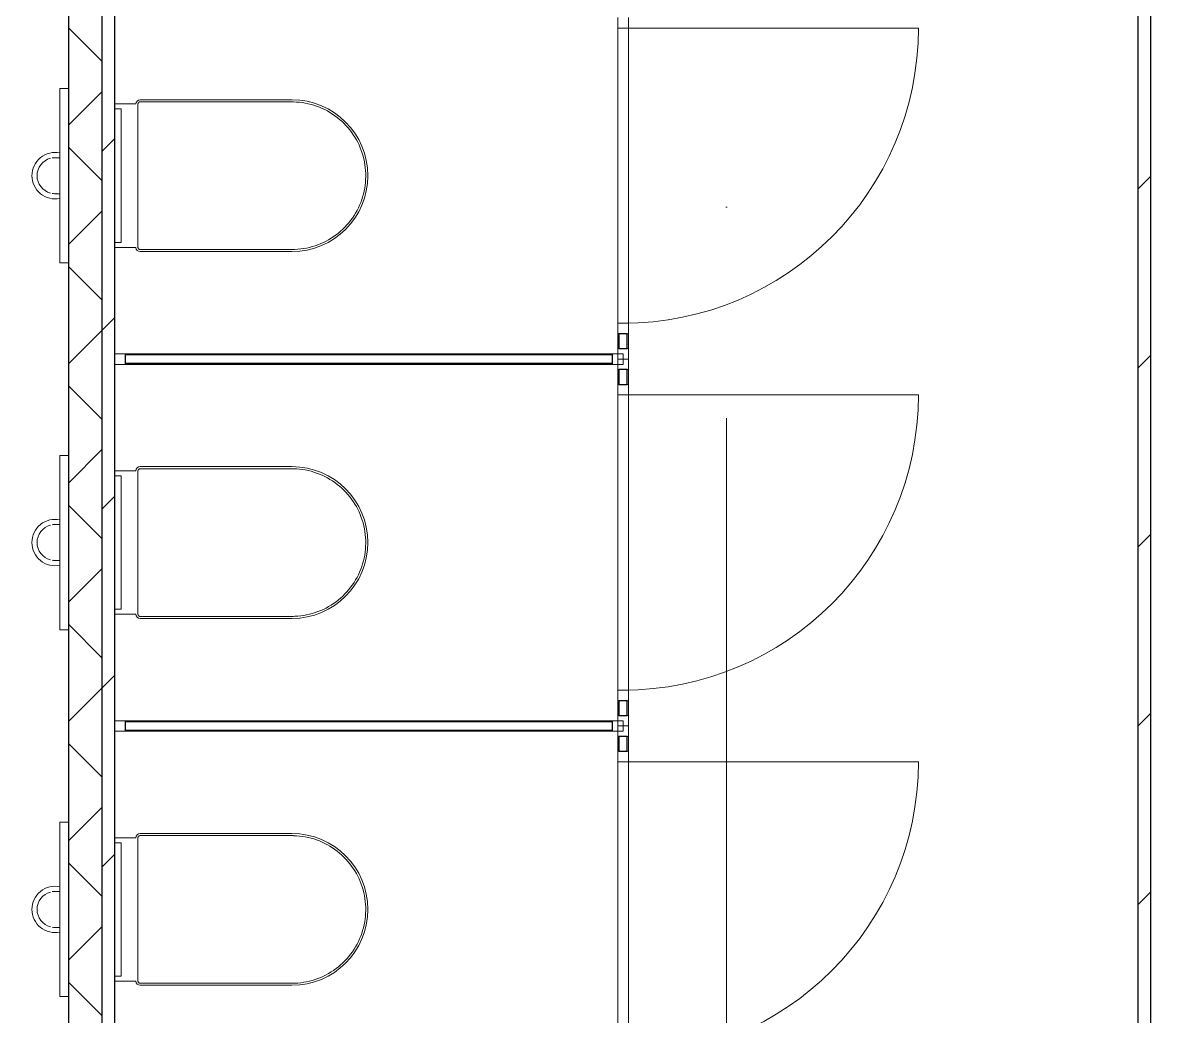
# Model space of a CAD drawing. Header units: millimetres. Extents: x -259809 to 472825, y -397243 to 31861.
# Drawn here: x 261303 to 264000, y -359371 to -357015 of the extents above; entities that cross this region are included whole.
import ezdxf

# ---------------------------------------------------------------- set-up
doc = ezdxf.new("R2010")
doc.units = ezdxf.units.MM
doc.linetypes.add('ADSK_Линия сетки', pattern=[25, 20, -2.5, 0, -2.5])
for name, color, linetype, lineweight in [('Витраж', 252, 'Continuous', 9), ('Двери', 252, 'Continuous', 9), ('лс', 5, 'Continuous', 30), ('Оси', 252, 'Continuous', 9), ('Сантехника', 252, 'Continuous', 18), ('Стены внутренние', 252, 'Continuous', 18), ('Стены наружные', 252, 'Continuous', 18), ('Стены разрез', 7, 'Continuous', 30)]:
    doc.layers.add(name, color=color, linetype=linetype, lineweight=lineweight)

# ---------------------------------------------------------------- blocks, each defined once
blk = doc.blocks.new('3 этаж')
at = {"layer": 'Витраж', "color": 251, "lineweight": 18, "true_color": 0x636466, "extrusion": (0, 0, -1)}
for p, q in [((262713.9, -4313.4), (262713.9, -4338.4)), ((262738.9, -4338.4), (262738.9, -4313.4)), ((262713.9, -4338.4), (262738.9, -4338.4)), ((262738.9, -5038.4), (262713.9, -5038.4)), ((262713.9, -5038.4), (262713.9, -5063.4)), ((262738.9, -5063.4), (262738.9, -5038.4)), ((262713.9, -5063.4), (262738.9, -5063.4)), ((262726.4, -5110.9), (262701.4, -5110.9)), ((262701.4, -5110.9), (262701.4, -5135.9)), ((262726.4, -5135.9), (262726.4, -5110.9)), ((262701.4, -5135.9), (262726.4, -5135.9)), ((262738.9, -5123.4), (262713.9, -5123.4)), ((262713.9, -5123.4), (262713.9, -5148.4)), ((262713.9, -5148.4), (262738.9, -5148.4)), ((262738.9, -5148.4), (262738.9, -5123.4)), ((262738.9, -5183.4), (262713.9, -5183.4)), ((262713.9, -5183.4), (262713.9, -5208.4)), ((262738.9, -5208.4), (262738.9, -5183.4)), ((262713.9, -5208.4), (262738.9, -5208.4)), ((262738.9, -5908.4), (262713.9, -5908.4)), ((262713.9, -5908.4), (262713.9, -5933.4)), ((262738.9, -5933.4), (262738.9, -5908.4)), ((262713.9, -5933.4), (262738.9, -5933.4)), ((262726.4, -5980.9), (262701.4, -5980.9)), ((262701.4, -5980.9), (262701.4, -6005.9)), ((262726.4, -6005.9), (262726.4, -5980.9)), ((262701.4, -6005.9), (262726.4, -6005.9)), ((262738.9, -5993.4), (262713.9, -5993.4)), ((262713.9, -5993.4), (262713.9, -6018.4)), ((262738.9, -6018.4), (262738.9, -5993.4)), ((262713.9, -6018.4), (262738.9, -6018.4)), ((262738.9, -6053.4), (262713.9, -6053.4)), ((262713.9, -6053.4), (262713.9, -6078.4)), ((262738.9, -6078.4), (262738.9, -6053.4)), ((262713.9, -6078.4), (262738.9, -6078.4))]:
    blk.add_line(p, q, dxfattribs=at)
at = {"layer": 'Витраж', "color": 251, "true_color": 0x636466}
for p, q in [((262713.9, -4338.4), (262713.9, -5038.4)), ((262738.9, -4338.4), (262738.9, -5038.4)), ((262713.9, -5063.4), (262713.9, -5098.4)), ((262738.9, -5063.4), (262738.9, -5098.4)), ((262701.4, -5110.9), (261546.4, -5110.9)), ((262701.4, -5135.9), (261546.4, -5135.9)), ((262713.9, -5148.4), (262713.9, -5183.4)), ((262738.9, -5148.4), (262738.9, -5183.4)), ((262713.9, -5208.4), (262713.9, -5908.4)), ((262738.9, -5208.4), (262738.9, -5908.4)), ((262713.9, -5933.4), (262713.9, -5968.4)), ((262738.9, -5933.4), (262738.9, -5968.4)), ((262701.4, -5980.9), (261546.4, -5980.9)), ((262701.4, -6005.9), (261546.4, -6005.9)), ((262713.9, -6018.4), (262713.9, -6053.4)), ((262738.9, -6018.4), (262738.9, -6053.4)), ((262713.9, -6078.4), (262713.9, -6778.4)), ((262738.9, -6078.4), (262738.9, -6778.4))]:
    blk.add_line(p, q, dxfattribs=at)
at = {"layer": 'Витраж', "color": 251, "lineweight": 18, "true_color": 0x636466}
for p, q in [((261546.4, -5110.9), (261521.4, -5110.9)), ((261521.4, -5110.9), (261521.4, -5135.9)), ((261546.4, -5135.9), (261546.4, -5110.9)), ((262738.9, -5098.4), (262713.9, -5098.4)), ((262713.9, -5098.4), (262713.9, -5123.4)), ((262738.9, -5123.4), (262738.9, -5098.4)), ((261521.4, -5135.9), (261546.4, -5135.9)), ((262713.9, -5123.4), (262738.9, -5123.4)), ((261546.4, -5980.9), (261521.4, -5980.9)), ((261521.4, -5980.9), (261521.4, -6005.9)), ((261546.4, -6005.9), (261546.4, -5980.9)), ((262738.9, -5968.4), (262713.9, -5968.4)), ((262713.9, -5968.4), (262713.9, -5993.4)), ((262738.9, -5993.4), (262738.9, -5968.4)), ((261521.4, -6005.9), (261546.4, -6005.9)), ((262713.9, -5993.4), (262738.9, -5993.4))]:
    blk.add_line(p, q, dxfattribs=at)
at = {"layer": 'Двери', "color": 251, "true_color": 0x636466}
for p, q in [((262738.9, -4338.4), (263426.4, -4338.4)), ((262738.9, -5208.4), (263426.4, -5208.4)), ((262738.9, -6078.4), (263426.4, -6078.4))]:
    blk.add_line(p, q, dxfattribs=at)
for centre in [(262726.4, -4338.4), (262726.4, -5208.4), (262726.4, -6078.4)]:
    blk.add_arc(centre, 700, 270, 0, dxfattribs=at)
at = {"layer": 'Оси', "color": 251, "linetype": 'ADSK_Линия сетки', "ltscale": 200, "true_color": 0x636466}
blk.add_line((262971.4, -263.4), (262971.4, -31389.6), dxfattribs=at)
at = {"layer": 'Сантехника', "color": 251, "lineweight": 9, "true_color": 0x636466}
for p, q in [((261411.4, -4481.7), (261391.4, -4481.7)), ((261391.4, -4481.7), (261391.4, -4506.7)), ((261391.4, -4870.2), (261391.4, -4506.7)), ((261380, -4645.7), (261379.9, -4645.7)), ((261379.9, -4645.7), (261379.9, -4645.7)), ((261380.1, -4645.7), (261380, -4645.7)), ((261380.3, -4645.7), (261380.1, -4645.7)), ((261380.6, -4645.7), (261380.3, -4645.7)), ((261380.9, -4645.7), (261380.6, -4645.7)), ((261381.3, -4645.7), (261380.9, -4645.7)), ((261381.8, -4645.7), (261381.3, -4645.7)), ((261382.3, -4645.7), (261381.8, -4645.7)), ((261383, -4645.7), (261382.3, -4645.7)), ((261383.7, -4645.7), (261383, -4645.7)), ((261384.4, -4645.7), (261383.7, -4645.7)), ((261385.2, -4645.7), (261384.4, -4645.7)), ((261386.1, -4645.7), (261385.2, -4645.7)), ((261387, -4645.7), (261386.1, -4645.7)), ((261388, -4645.7), (261387, -4645.7)), ((261389.1, -4645.7), (261388, -4645.7)), ((261390.2, -4645.7), (261389.1, -4645.7)), ((261379.9, -4731.1), (261379.9, -4731.1)), ((261379.9, -4731.1), (261380.1, -4731.1)), ((261380.1, -4731.1), (261380.2, -4731.1)), ((261380.2, -4731.1), (261380.5, -4731.1)), ((261380.5, -4731.1), (261380.8, -4731.1)), ((261380.8, -4731.1), (261381.2, -4731.1)), ((261381.2, -4731.1), (261381.7, -4731.1)), ((261381.7, -4731.1), (261382.2, -4731.1)), ((261382.2, -4731.1), (261382.8, -4731.1)), ((261382.8, -4731.1), (261383.5, -4731.1)), ((261383.5, -4731.1), (261384.2, -4731.1)), ((261384.2, -4731.1), (261385, -4731.1)), ((261385, -4731.1), (261385.9, -4731.1)), ((261385.9, -4731.1), (261386.8, -4731.1)), ((261386.8, -4731.1), (261387.8, -4731.1)), ((261387.8, -4731.1), (261388.8, -4731.1)), ((261388.8, -4731.1), (261389.9, -4731.1)), ((261389.9, -4731.1), (261391.1, -4731.1)), ((261391.4, -4870.2), (261391.4, -4895.2)), ((261391.4, -4895.2), (261411.4, -4895.2)), ((261411.4, -5351.7), (261391.4, -5351.7)), ((261391.4, -5351.7), (261391.4, -5376.7)), ((261391.4, -5740.2), (261391.4, -5376.7)), ((261380, -5515.7), (261379.9, -5515.7)), ((261379.9, -5515.7), (261379.9, -5515.7)), ((261380.1, -5515.7), (261380, -5515.7)), ((261380.3, -5515.7), (261380.1, -5515.7)), ((261380.6, -5515.7), (261380.3, -5515.7)), ((261380.9, -5515.7), (261380.6, -5515.7)), ((261381.3, -5515.7), (261380.9, -5515.7)), ((261381.8, -5515.7), (261381.3, -5515.7)), ((261382.3, -5515.7), (261381.8, -5515.7)), ((261383, -5515.7), (261382.3, -5515.7)), ((261383.7, -5515.7), (261383, -5515.7)), ((261384.4, -5515.7), (261383.7, -5515.7)), ((261385.2, -5515.7), (261384.4, -5515.7)), ((261386.1, -5515.7), (261385.2, -5515.7)), ((261387, -5515.7), (261386.1, -5515.7)), ((261388, -5515.7), (261387, -5515.7)), ((261389.1, -5515.7), (261388, -5515.7)), ((261390.2, -5515.7), (261389.1, -5515.7)), ((261379.9, -5601.1), (261379.9, -5601.1)), ((261379.9, -5601.1), (261380.1, -5601.1)), ((261380.1, -5601.1), (261380.2, -5601.1)), ((261380.2, -5601.1), (261380.5, -5601.1)), ((261380.5, -5601.1), (261380.8, -5601.1)), ((261380.8, -5601.1), (261381.2, -5601.1)), ((261381.2, -5601.1), (261381.7, -5601.1)), ((261381.7, -5601.1), (261382.2, -5601.1)), ((261382.2, -5601.1), (261382.8, -5601.1)), ((261382.8, -5601.1), (261383.5, -5601.1)), ((261383.5, -5601.1), (261384.2, -5601.1)), ((261384.2, -5601.1), (261385, -5601.1)), ((261385, -5601.1), (261385.9, -5601.1)), ((261385.9, -5601.1), (261386.8, -5601.1)), ((261386.8, -5601.1), (261387.8, -5601.1)), ((261387.8, -5601.1), (261388.8, -5601.1)), ((261388.8, -5601.1), (261389.9, -5601.1)), ((261389.9, -5601.1), (261391.1, -5601.1)), ((261391.4, -5740.2), (261391.4, -5765.2)), ((261391.4, -5765.2), (261411.4, -5765.2)), ((261411.4, -6221.7), (261391.4, -6221.7)), ((261391.4, -6221.7), (261391.4, -6246.7)), ((261391.4, -6610.2), (261391.4, -6246.7)), ((261380, -6385.7), (261379.9, -6385.7)), ((261379.9, -6385.7), (261379.9, -6385.7)), ((261380.1, -6385.7), (261380, -6385.7)), ((261380.3, -6385.7), (261380.1, -6385.7)), ((261380.6, -6385.7), (261380.3, -6385.7)), ((261380.9, -6385.7), (261380.6, -6385.7)), ((261381.3, -6385.7), (261380.9, -6385.7)), ((261381.8, -6385.7), (261381.3, -6385.7)), ((261382.3, -6385.7), (261381.8, -6385.7)), ((261383, -6385.7), (261382.3, -6385.7)), ((261383.7, -6385.7), (261383, -6385.7)), ((261384.4, -6385.7), (261383.7, -6385.7)), ((261385.2, -6385.7), (261384.4, -6385.7)), ((261386.1, -6385.7), (261385.2, -6385.7)), ((261387, -6385.7), (261386.1, -6385.7)), ((261388, -6385.7), (261387, -6385.7)), ((261389.1, -6385.7), (261388, -6385.7)), ((261390.2, -6385.7), (261389.1, -6385.7)), ((261379.9, -6471.1), (261379.9, -6471.1)), ((261379.9, -6471.1), (261380.1, -6471.1)), ((261380.1, -6471.1), (261380.2, -6471.1)), ((261380.2, -6471.1), (261380.5, -6471.1)), ((261380.5, -6471.1), (261380.8, -6471.1)), ((261380.8, -6471.1), (261381.2, -6471.1)), ((261381.2, -6471.1), (261381.7, -6471.1)), ((261381.7, -6471.1), (261382.2, -6471.1)), ((261382.2, -6471.1), (261382.8, -6471.1)), ((261382.8, -6471.1), (261383.5, -6471.1)), ((261383.5, -6471.1), (261384.2, -6471.1)), ((261384.2, -6471.1), (261385, -6471.1)), ((261385, -6471.1), (261385.9, -6471.1)), ((261385.9, -6471.1), (261386.8, -6471.1)), ((261386.8, -6471.1), (261387.8, -6471.1)), ((261387.8, -6471.1), (261388.8, -6471.1)), ((261388.8, -6471.1), (261389.9, -6471.1)), ((261389.9, -6471.1), (261391.1, -6471.1)), ((261391.4, -6610.2), (261391.4, -6635.2)), ((261391.4, -6635.2), (261411.4, -6635.2))]:
    blk.add_line(p, q, dxfattribs=at)
at = {"layer": 'Сантехника', "color": 251, "true_color": 0x636466}
for p, q in [((261571.4, -4518.4), (261521.4, -4518.4)), ((261576.5, -4517.4), (261576.4, -4517.6)), ((261576.4, -4517.6), (261576.4, -4517.8)), ((261576.4, -4517.8), (261576.4, -4518)), ((261576.4, -4518), (261576.4, -4518.2)), ((261576.4, -4518.2), (261576.4, -4518.4)), ((261576.4, -4518.4), (261576.4, -4518.4)), ((261576.4, -4518.4), (261576.4, -4858.4)), ((261576.6, -4517), (261576.5, -4517.2)), ((261576.5, -4517.2), (261576.5, -4517.4)), ((261576.7, -4516.6), (261576.6, -4516.8)), ((261576.6, -4516.8), (261576.6, -4517)), ((261576.8, -4516.4), (261576.7, -4516.6)), ((261576.9, -4516.3), (261576.8, -4516.4)), ((261577, -4515.9), (261576.9, -4516.1)), ((261576.9, -4516.1), (261576.9, -4516.3)), ((261577.1, -4515.7), (261577, -4515.9)), ((261577.3, -4515.6), (261577.1, -4515.7)), ((261577.4, -4515.4), (261577.3, -4515.6)), ((261577.5, -4515.3), (261577.4, -4515.4)), ((261577.6, -4515.1), (261577.5, -4515.3)), ((261577.8, -4515), (261577.6, -4515.1)), ((261577.9, -4514.8), (261577.8, -4515)), ((261578.1, -4514.7), (261577.9, -4514.8)), ((261578.2, -4514.6), (261578.1, -4514.7)), ((261578.4, -4514.4), (261578.2, -4514.6)), ((261578.5, -4514.3), (261578.4, -4514.4)), ((261578.7, -4514.2), (261578.5, -4514.3)), ((261578.9, -4514.1), (261578.7, -4514.2)), ((261579, -4514), (261578.9, -4514.1)), ((261579.2, -4513.9), (261579, -4514)), ((261579.4, -4513.8), (261579.2, -4513.9)), ((261579.6, -4513.8), (261579.4, -4513.8)), ((261579.8, -4513.7), (261579.6, -4513.8)), ((261580, -4513.6), (261579.8, -4513.7)), ((261580.2, -4513.6), (261580, -4513.6)), ((261580.4, -4513.5), (261580.2, -4513.6)), ((261580.6, -4513.5), (261580.4, -4513.5)), ((261580.8, -4513.5), (261580.6, -4513.5)), ((261581, -4513.5), (261580.8, -4513.5)), ((261581.2, -4513.4), (261581, -4513.5)), ((261581.4, -4513.4), (261581.2, -4513.4)), ((261941.4, -4508.4), (261581.4, -4508.4)), ((261941.4, -4513.4), (261581.4, -4513.4)), ((261945.1, -4513.5), (261941.4, -4513.4)), ((261952.1, -4513.8), (261945.1, -4513.5)), ((261959.1, -4514.3), (261952.1, -4513.8)), ((261966.1, -4515.2), (261959.1, -4514.3)), ((261973, -4516.3), (261966.1, -4515.2)), ((261979.8, -4517.7), (261973, -4516.3)), ((261986.6, -4519.4), (261979.8, -4517.7)), ((261993.3, -4521.3), (261986.6, -4519.4)), ((262000, -4523.6), (261993.3, -4521.3)), ((262006.5, -4526), (262000, -4523.6)), ((262013, -4528.8), (262006.5, -4526)), ((262019.3, -4531.8), (262013, -4528.8)), ((261521.4, -4530.2), (261536.4, -4530.2)), ((261536.4, -4530.2), (261536.4, -4846.6)), ((262025.5, -4535), (262019.3, -4531.8)), ((262031.6, -4538.5), (262025.5, -4535)), ((262037.5, -4542.2), (262031.6, -4538.5)), ((262043.3, -4546.2), (262037.5, -4542.2)), ((262048.9, -4550.4), (262043.3, -4546.2)), ((262054.3, -4554.8), (262048.9, -4550.4)), ((262059.6, -4559.4), (262054.3, -4554.8)), ((262064.6, -4564.2), (262059.6, -4559.4)), ((262069.5, -4569.3), (262064.6, -4564.2)), ((262074.2, -4574.5), (262069.5, -4569.3)), ((262078.6, -4579.9), (262074.2, -4574.5)), ((262082.8, -4585.5), (262078.6, -4579.9)), ((262086.8, -4591.2), (262082.8, -4585.5)), ((262090.6, -4597.1), (262086.8, -4591.2)), ((262094.2, -4603.1), (262090.6, -4597.1)), ((262097.4, -4609.3), (262094.2, -4603.1)), ((262100.5, -4615.6), (262097.4, -4609.3)), ((262103.3, -4622), (262100.5, -4615.6)), ((262105.8, -4628.6), (262103.3, -4622)), ((262108.1, -4635.2), (262105.8, -4628.6)), ((262110.1, -4641.9), (262108.1, -4635.2)), ((262111.8, -4648.7), (262110.1, -4641.9)), ((262113.2, -4655.5), (262111.8, -4648.7)), ((262114.4, -4662.4), (262113.2, -4655.5)), ((262115.3, -4669.4), (262114.4, -4662.4)), ((262115.9, -4676.3), (262115.3, -4669.4)), ((262116.3, -4683.3), (262115.9, -4676.3)), ((262116.1, -4697.3), (262116.3, -4690.3)), ((262116.3, -4690.3), (262116.3, -4683.3)), ((262112.5, -4725.1), (262113.8, -4718.2)), ((262113.8, -4718.2), (262114.9, -4711.3)), ((262114.9, -4711.3), (262115.6, -4704.3)), ((262115.6, -4704.3), (262116.1, -4697.3)), ((262104.5, -4751.9), (262106.9, -4745.3)), ((262106.9, -4745.3), (262109, -4738.6)), ((262109, -4738.6), (262110.9, -4731.9)), ((262110.9, -4731.9), (262112.5, -4725.1)), ((262092.3, -4777), (262095.7, -4770.9)), ((262095.7, -4770.9), (262098.9, -4764.7)), ((262098.9, -4764.7), (262101.8, -4758.3)), ((262101.8, -4758.3), (262104.5, -4751.9)), ((262076.2, -4799.9), (262080.6, -4794.5)), ((262080.6, -4794.5), (262084.7, -4788.8)), ((262084.7, -4788.8), (262088.6, -4783)), ((262088.6, -4783), (262092.3, -4777)), ((262045.9, -4828.8), (262051.4, -4824.5)), ((262051.4, -4824.5), (262056.7, -4820)), ((262056.7, -4820), (262061.9, -4815.3)), ((262061.9, -4815.3), (262066.9, -4810.4)), ((262066.9, -4810.4), (262071.7, -4805.3)), ((262071.7, -4805.3), (262076.2, -4799.9)), ((261536.4, -4846.6), (261521.4, -4846.6)), ((261996.4, -4854.6), (262003, -4852.2)), ((262003, -4852.2), (262009.5, -4849.6)), ((262009.5, -4849.6), (262015.9, -4846.8)), ((262015.9, -4846.8), (262022.2, -4843.7)), ((262022.2, -4843.7), (262028.3, -4840.3)), ((262028.3, -4840.3), (262034.3, -4836.7)), ((262034.3, -4836.7), (262040.2, -4832.9)), ((262040.2, -4832.9), (262045.9, -4828.8)), ((261521.4, -4858.4), (261571.4, -4858.4)), ((261576.4, -4858.4), (261576.4, -4858.6)), ((261576.4, -4858.6), (261576.4, -4858.8)), ((261576.4, -4858.8), (261576.4, -4859)), ((261576.4, -4859), (261576.4, -4859.2)), ((261576.4, -4859.2), (261576.5, -4859.4)), ((261576.5, -4859.4), (261576.5, -4859.6)), ((261576.5, -4859.6), (261576.6, -4859.8)), ((261576.6, -4859.8), (261576.6, -4860)), ((261576.6, -4860), (261576.7, -4860.2)), ((261576.7, -4860.2), (261576.8, -4860.4)), ((261576.8, -4860.4), (261576.8, -4860.6)), ((261576.8, -4860.6), (261576.9, -4860.8)), ((261576.9, -4860.8), (261577, -4860.9)), ((261577, -4860.9), (261577.1, -4861.1)), ((261577.1, -4861.1), (261577.2, -4861.3)), ((261577.2, -4861.3), (261577.3, -4861.4)), ((261577.3, -4861.4), (261577.5, -4861.6)), ((261577.5, -4861.6), (261577.6, -4861.7)), ((261577.6, -4861.7), (261577.7, -4861.9)), ((261577.7, -4861.9), (261577.9, -4862)), ((261577.9, -4862), (261578, -4862.2)), ((261578, -4862.2), (261578.2, -4862.3)), ((261578.2, -4862.3), (261578.3, -4862.4)), ((261578.3, -4862.4), (261578.5, -4862.5)), ((261578.5, -4862.5), (261578.7, -4862.7)), ((261578.7, -4862.7), (261578.8, -4862.8)), ((261578.8, -4862.8), (261579, -4862.9)), ((261579, -4862.9), (261579.2, -4862.9)), ((261579.2, -4862.9), (261579.4, -4863)), ((261579.4, -4863), (261579.5, -4863.1)), ((261579.5, -4863.1), (261579.7, -4863.2)), ((261579.7, -4863.2), (261579.9, -4863.2)), ((261579.9, -4863.2), (261580.1, -4863.3)), ((261580.1, -4863.3), (261580.3, -4863.3)), ((261580.3, -4863.3), (261580.5, -4863.4)), ((261580.5, -4863.4), (261580.7, -4863.4)), ((261580.7, -4863.4), (261580.9, -4863.4)), ((261580.9, -4863.4), (261581.1, -4863.4)), ((261581.1, -4863.4), (261581.3, -4863.4)), ((261581.3, -4863.4), (261581.4, -4863.4)), ((261581.4, -4863.4), (261941.4, -4863.4)), ((261581.4, -4868.4), (261941.4, -4868.4)), ((261941.4, -4863.4), (261948.4, -4863.3)), ((261948.4, -4863.3), (261955.3, -4862.9)), ((261955.3, -4862.9), (261962.3, -4862.2)), ((261962.3, -4862.2), (261969.2, -4861.2)), ((261969.2, -4861.2), (261976.1, -4860)), ((261976.1, -4860), (261983, -4858.4)), ((261983, -4858.4), (261989.7, -4856.6)), ((261989.7, -4856.6), (261996.4, -4854.6)), ((261571.4, -5388.4), (261521.4, -5388.4)), ((261576.5, -5387.4), (261576.4, -5387.6)), ((261576.4, -5387.6), (261576.4, -5387.8)), ((261576.4, -5387.8), (261576.4, -5388)), ((261576.4, -5388), (261576.4, -5388.2)), ((261576.4, -5388.2), (261576.4, -5388.4)), ((261576.4, -5388.4), (261576.4, -5388.4)), ((261576.4, -5388.4), (261576.4, -5728.4)), ((261576.6, -5387), (261576.5, -5387.2)), ((261576.5, -5387.2), (261576.5, -5387.4)), ((261576.7, -5386.6), (261576.6, -5386.8)), ((261576.6, -5386.8), (261576.6, -5387)), ((261576.8, -5386.4), (261576.7, -5386.6)), ((261576.9, -5386.3), (261576.8, -5386.4)), ((261577, -5385.9), (261576.9, -5386.1)), ((261576.9, -5386.1), (261576.9, -5386.3)), ((261577.1, -5385.7), (261577, -5385.9)), ((261577.3, -5385.6), (261577.1, -5385.7)), ((261577.4, -5385.4), (261577.3, -5385.6)), ((261577.5, -5385.3), (261577.4, -5385.4)), ((261577.6, -5385.1), (261577.5, -5385.3)), ((261577.8, -5385), (261577.6, -5385.1)), ((261577.9, -5384.8), (261577.8, -5385)), ((261578.1, -5384.7), (261577.9, -5384.8)), ((261578.2, -5384.6), (261578.1, -5384.7)), ((261578.4, -5384.4), (261578.2, -5384.6)), ((261578.5, -5384.3), (261578.4, -5384.4)), ((261578.7, -5384.2), (261578.5, -5384.3)), ((261578.9, -5384.1), (261578.7, -5384.2)), ((261579, -5384), (261578.9, -5384.1)), ((261579.2, -5383.9), (261579, -5384)), ((261579.4, -5383.8), (261579.2, -5383.9)), ((261579.6, -5383.8), (261579.4, -5383.8)), ((261579.8, -5383.7), (261579.6, -5383.8)), ((261580, -5383.6), (261579.8, -5383.7)), ((261580.2, -5383.6), (261580, -5383.6)), ((261580.4, -5383.5), (261580.2, -5383.6)), ((261580.6, -5383.5), (261580.4, -5383.5)), ((261580.8, -5383.5), (261580.6, -5383.5)), ((261581, -5383.5), (261580.8, -5383.5)), ((261581.2, -5383.4), (261581, -5383.5)), ((261581.4, -5383.4), (261581.2, -5383.4)), ((261941.4, -5378.4), (261581.4, -5378.4)), ((261941.4, -5383.4), (261581.4, -5383.4)), ((261945.1, -5383.5), (261941.4, -5383.4)), ((261952.1, -5383.8), (261945.1, -5383.5)), ((261959.1, -5384.3), (261952.1, -5383.8)), ((261966.1, -5385.2), (261959.1, -5384.3)), ((261973, -5386.3), (261966.1, -5385.2)), ((261979.8, -5387.7), (261973, -5386.3)), ((261986.6, -5389.4), (261979.8, -5387.7)), ((261993.3, -5391.3), (261986.6, -5389.4)), ((262000, -5393.6), (261993.3, -5391.3)), ((261521.4, -5400.2), (261536.4, -5400.2)), ((261536.4, -5400.2), (261536.4, -5716.6)), ((262006.5, -5396), (262000, -5393.6)), ((262013, -5398.8), (262006.5, -5396)), ((262019.3, -5401.8), (262013, -5398.8)), ((262025.5, -5405), (262019.3, -5401.8)), ((262031.6, -5408.5), (262025.5, -5405)), ((262037.5, -5412.2), (262031.6, -5408.5)), ((262043.3, -5416.2), (262037.5, -5412.2)), ((262048.9, -5420.4), (262043.3, -5416.2)), ((262054.3, -5424.8), (262048.9, -5420.4)), ((262059.6, -5429.4), (262054.3, -5424.8)), ((262064.6, -5434.2), (262059.6, -5429.4)), ((262069.5, -5439.3), (262064.6, -5434.2)), ((262074.2, -5444.5), (262069.5, -5439.3)), ((262078.6, -5449.9), (262074.2, -5444.5)), ((262082.8, -5455.5), (262078.6, -5449.9)), ((262086.8, -5461.2), (262082.8, -5455.5)), ((262090.6, -5467.1), (262086.8, -5461.2)), ((262094.2, -5473.1), (262090.6, -5467.1)), ((262097.4, -5479.3), (262094.2, -5473.1)), ((262100.5, -5485.6), (262097.4, -5479.3)), ((262103.3, -5492), (262100.5, -5485.6)), ((262105.8, -5498.6), (262103.3, -5492)), ((262108.1, -5505.2), (262105.8, -5498.6)), ((262110.1, -5511.9), (262108.1, -5505.2)), ((262111.8, -5518.7), (262110.1, -5511.9)), ((262113.2, -5525.5), (262111.8, -5518.7)), ((262114.4, -5532.4), (262113.2, -5525.5)), ((262115.3, -5539.4), (262114.4, -5532.4)), ((262115.9, -5546.3), (262115.3, -5539.4)), ((262116.3, -5553.3), (262115.9, -5546.3)), ((262116.3, -5560.3), (262116.3, -5553.3)), ((262113.8, -5588.2), (262114.9, -5581.3)), ((262114.9, -5581.3), (262115.6, -5574.3)), ((262115.6, -5574.3), (262116.1, -5567.3)), ((262116.1, -5567.3), (262116.3, -5560.3)), ((262106.9, -5615.3), (262109, -5608.6)), ((262109, -5608.6), (262110.9, -5601.9)), ((262110.9, -5601.9), (262112.5, -5595.1)), ((262112.5, -5595.1), (262113.8, -5588.2)), ((262095.7, -5640.9), (262098.9, -5634.7)), ((262098.9, -5634.7), (262101.8, -5628.3)), ((262101.8, -5628.3), (262104.5, -5621.9)), ((262104.5, -5621.9), (262106.9, -5615.3)), ((262080.6, -5664.5), (262084.7, -5658.8)), ((262084.7, -5658.8), (262088.6, -5653)), ((262088.6, -5653), (262092.3, -5647)), ((262092.3, -5647), (262095.7, -5640.9)), ((262056.7, -5690), (262061.9, -5685.3)), ((262061.9, -5685.3), (262066.9, -5680.4)), ((262066.9, -5680.4), (262071.7, -5675.3)), ((262071.7, -5675.3), (262076.2, -5669.9)), ((262076.2, -5669.9), (262080.6, -5664.5)), ((262015.9, -5716.8), (262022.2, -5713.7)), ((262022.2, -5713.7), (262028.3, -5710.3)), ((262028.3, -5710.3), (262034.3, -5706.7)), ((262034.3, -5706.7), (262040.2, -5702.9)), ((262040.2, -5702.9), (262045.9, -5698.8)), ((262045.9, -5698.8), (262051.4, -5694.5)), ((262051.4, -5694.5), (262056.7, -5690)), ((261536.4, -5716.6), (261521.4, -5716.6)), ((261521.4, -5728.4), (261571.4, -5728.4)), ((261576.4, -5728.4), (261576.4, -5728.6)), ((261576.4, -5728.6), (261576.4, -5728.8)), ((261576.4, -5728.8), (261576.4, -5729)), ((261576.4, -5729), (261576.4, -5729.2)), ((261576.4, -5729.2), (261576.5, -5729.4)), ((261576.5, -5729.4), (261576.5, -5729.6)), ((261576.5, -5729.6), (261576.6, -5729.8)), ((261576.6, -5729.8), (261576.6, -5730)), ((261576.6, -5730), (261576.7, -5730.2)), ((261576.7, -5730.2), (261576.8, -5730.4)), ((261576.8, -5730.4), (261576.8, -5730.6)), ((261576.8, -5730.6), (261576.9, -5730.8)), ((261576.9, -5730.8), (261577, -5730.9)), ((261577, -5730.9), (261577.1, -5731.1)), ((261577.1, -5731.1), (261577.2, -5731.3)), ((261577.2, -5731.3), (261577.3, -5731.4)), ((261577.3, -5731.4), (261577.5, -5731.6)), ((261577.5, -5731.6), (261577.6, -5731.7)), ((261577.6, -5731.7), (261577.7, -5731.9)), ((261577.7, -5731.9), (261577.9, -5732)), ((261577.9, -5732), (261578, -5732.2)), ((261578, -5732.2), (261578.2, -5732.3)), ((261578.2, -5732.3), (261578.3, -5732.4)), ((261578.3, -5732.4), (261578.5, -5732.5)), ((261578.5, -5732.5), (261578.7, -5732.7)), ((261578.7, -5732.7), (261578.8, -5732.8)), ((261578.8, -5732.8), (261579, -5732.9)), ((261579, -5732.9), (261579.2, -5732.9)), ((261579.2, -5732.9), (261579.4, -5733)), ((261579.4, -5733), (261579.5, -5733.1)), ((261579.5, -5733.1), (261579.7, -5733.2)), ((261579.7, -5733.2), (261579.9, -5733.2)), ((261579.9, -5733.2), (261580.1, -5733.3)), ((261580.1, -5733.3), (261580.3, -5733.3)), ((261580.3, -5733.3), (261580.5, -5733.4)), ((261580.5, -5733.4), (261580.7, -5733.4)), ((261580.7, -5733.4), (261580.9, -5733.4)), ((261580.9, -5733.4), (261581.1, -5733.4)), ((261581.1, -5733.4), (261581.3, -5733.4)), ((261581.3, -5733.4), (261581.4, -5733.4)), ((261581.4, -5733.4), (261941.4, -5733.4)), ((261581.4, -5738.4), (261941.4, -5738.4)), ((261941.4, -5733.4), (261948.4, -5733.3)), ((261948.4, -5733.3), (261955.3, -5732.9)), ((261955.3, -5732.9), (261962.3, -5732.2)), ((261962.3, -5732.2), (261969.2, -5731.2)), ((261969.2, -5731.2), (261976.1, -5730)), ((261976.1, -5730), (261983, -5728.4)), ((261983, -5728.4), (261989.7, -5726.6)), ((261989.7, -5726.6), (261996.4, -5724.6)), ((261996.4, -5724.6), (262003, -5722.2)), ((262003, -5722.2), (262009.5, -5719.6)), ((262009.5, -5719.6), (262015.9, -5716.8)), ((261577.1, -6255.7), (261577, -6255.9)), ((261577.3, -6255.6), (261577.1, -6255.7)), ((261577.4, -6255.4), (261577.3, -6255.6)), ((261577.5, -6255.3), (261577.4, -6255.4)), ((261577.6, -6255.1), (261577.5, -6255.3)), ((261577.8, -6255), (261577.6, -6255.1)), ((261577.9, -6254.8), (261577.8, -6255)), ((261578.1, -6254.7), (261577.9, -6254.8)), ((261578.2, -6254.6), (261578.1, -6254.7)), ((261578.4, -6254.4), (261578.2, -6254.6)), ((261578.5, -6254.3), (261578.4, -6254.4)), ((261578.7, -6254.2), (261578.5, -6254.3)), ((261578.9, -6254.1), (261578.7, -6254.2)), ((261579, -6254), (261578.9, -6254.1)), ((261579.2, -6253.9), (261579, -6254)), ((261579.4, -6253.8), (261579.2, -6253.9)), ((261579.6, -6253.8), (261579.4, -6253.8)), ((261579.8, -6253.7), (261579.6, -6253.8)), ((261580, -6253.6), (261579.8, -6253.7)), ((261580.2, -6253.6), (261580, -6253.6)), ((261580.4, -6253.5), (261580.2, -6253.6)), ((261580.6, -6253.5), (261580.4, -6253.5)), ((261580.8, -6253.5), (261580.6, -6253.5)), ((261581, -6253.5), (261580.8, -6253.5)), ((261581.2, -6253.4), (261581, -6253.5)), ((261581.4, -6253.4), (261581.2, -6253.4)), ((261941.4, -6248.4), (261581.4, -6248.4)), ((261941.4, -6253.4), (261581.4, -6253.4)), ((261945.1, -6253.5), (261941.4, -6253.4)), ((261952.1, -6253.8), (261945.1, -6253.5)), ((261959.1, -6254.3), (261952.1, -6253.8)), ((261966.1, -6255.2), (261959.1, -6254.3)), ((261973, -6256.3), (261966.1, -6255.2)), ((261571.4, -6258.4), (261521.4, -6258.4)), ((261521.4, -6270.2), (261536.4, -6270.2)), ((261536.4, -6270.2), (261536.4, -6586.6)), ((261576.5, -6257.4), (261576.4, -6257.6)), ((261576.4, -6257.6), (261576.4, -6257.8)), ((261576.4, -6257.8), (261576.4, -6258)), ((261576.4, -6258), (261576.4, -6258.2)), ((261576.4, -6258.2), (261576.4, -6258.4)), ((261576.4, -6258.4), (261576.4, -6258.4)), ((261576.4, -6258.4), (261576.4, -6598.4)), ((261576.6, -6257), (261576.5, -6257.2)), ((261576.5, -6257.2), (261576.5, -6257.4)), ((261576.7, -6256.6), (261576.6, -6256.8)), ((261576.6, -6256.8), (261576.6, -6257)), ((261576.8, -6256.4), (261576.7, -6256.6)), ((261576.9, -6256.3), (261576.8, -6256.4)), ((261577, -6255.9), (261576.9, -6256.1)), ((261576.9, -6256.1), (261576.9, -6256.3)), ((261979.8, -6257.7), (261973, -6256.3)), ((261986.6, -6259.4), (261979.8, -6257.7)), ((261993.3, -6261.3), (261986.6, -6259.4)), ((262000, -6263.6), (261993.3, -6261.3)), ((262006.5, -6266), (262000, -6263.6)), ((262013, -6268.8), (262006.5, -6266)), ((262019.3, -6271.8), (262013, -6268.8)), ((262025.5, -6275), (262019.3, -6271.8)), ((262031.6, -6278.5), (262025.5, -6275)), ((262037.5, -6282.2), (262031.6, -6278.5)), ((262043.3, -6286.2), (262037.5, -6282.2)), ((262048.9, -6290.4), (262043.3, -6286.2)), ((262054.3, -6294.8), (262048.9, -6290.4)), ((262059.6, -6299.4), (262054.3, -6294.8)), ((262064.6, -6304.2), (262059.6, -6299.4)), ((262069.5, -6309.3), (262064.6, -6304.2)), ((262074.2, -6314.5), (262069.5, -6309.3)), ((262078.6, -6319.9), (262074.2, -6314.5)), ((262082.8, -6325.5), (262078.6, -6319.9)), ((262086.8, -6331.2), (262082.8, -6325.5)), ((262090.6, -6337.1), (262086.8, -6331.2)), ((262094.2, -6343.1), (262090.6, -6337.1)), ((262097.4, -6349.3), (262094.2, -6343.1)), ((262100.5, -6355.6), (262097.4, -6349.3)), ((262103.3, -6362), (262100.5, -6355.6)), ((262105.8, -6368.6), (262103.3, -6362)), ((262108.1, -6375.2), (262105.8, -6368.6)), ((262110.1, -6381.9), (262108.1, -6375.2)), ((262111.8, -6388.7), (262110.1, -6381.9)), ((262113.2, -6395.5), (262111.8, -6388.7)), ((262114.4, -6402.4), (262113.2, -6395.5)), ((262115.3, -6409.4), (262114.4, -6402.4)), ((262115.9, -6416.3), (262115.3, -6409.4)), ((262116.3, -6423.3), (262115.9, -6416.3)), ((262114.9, -6451.3), (262115.6, -6444.3)), ((262115.6, -6444.3), (262116.1, -6437.3)), ((262116.1, -6437.3), (262116.3, -6430.3)), ((262116.3, -6430.3), (262116.3, -6423.3)), ((262110.9, -6471.9), (262112.5, -6465.1)), ((262112.5, -6465.1), (262113.8, -6458.2)), ((262113.8, -6458.2), (262114.9, -6451.3)), ((262098.9, -6504.7), (262101.8, -6498.3)), ((262101.8, -6498.3), (262104.5, -6491.9)), ((262104.5, -6491.9), (262106.9, -6485.3)), ((262106.9, -6485.3), (262109, -6478.6)), ((262109, -6478.6), (262110.9, -6471.9)), ((262084.7, -6528.8), (262088.6, -6523)), ((262088.6, -6523), (262092.3, -6517)), ((262092.3, -6517), (262095.7, -6510.9)), ((262095.7, -6510.9), (262098.9, -6504.7)), ((262061.9, -6555.3), (262066.9, -6550.4)), ((262066.9, -6550.4), (262071.7, -6545.3)), ((262071.7, -6545.3), (262076.2, -6539.9)), ((262076.2, -6539.9), (262080.6, -6534.5)), ((262080.6, -6534.5), (262084.7, -6528.8)), ((262028.3, -6580.3), (262034.3, -6576.7)), ((262034.3, -6576.7), (262040.2, -6572.9)), ((262040.2, -6572.9), (262045.9, -6568.8)), ((262045.9, -6568.8), (262051.4, -6564.5)), ((262051.4, -6564.5), (262056.7, -6560)), ((262056.7, -6560), (262061.9, -6555.3)), ((261536.4, -6586.6), (261521.4, -6586.6)), ((261521.4, -6598.4), (261571.4, -6598.4)), ((261576.4, -6598.4), (261576.4, -6598.6)), ((261576.4, -6598.6), (261576.4, -6598.8)), ((261576.4, -6598.8), (261576.4, -6599)), ((261576.4, -6599), (261576.4, -6599.2)), ((261576.4, -6599.2), (261576.5, -6599.4)), ((261576.5, -6599.4), (261576.5, -6599.6)), ((261576.5, -6599.6), (261576.6, -6599.8)), ((261576.6, -6599.8), (261576.6, -6600)), ((261576.6, -6600), (261576.7, -6600.2)), ((261576.7, -6600.2), (261576.8, -6600.4)), ((261576.8, -6600.4), (261576.8, -6600.6)), ((261576.8, -6600.6), (261576.9, -6600.8)), ((261576.9, -6600.8), (261577, -6600.9)), ((261577, -6600.9), (261577.1, -6601.1)), ((261577.1, -6601.1), (261577.2, -6601.3)), ((261577.2, -6601.3), (261577.3, -6601.4)), ((261577.3, -6601.4), (261577.5, -6601.6)), ((261577.5, -6601.6), (261577.6, -6601.7)), ((261577.6, -6601.7), (261577.7, -6601.9)), ((261577.7, -6601.9), (261577.9, -6602)), ((261577.9, -6602), (261578, -6602.2)), ((261578, -6602.2), (261578.2, -6602.3)), ((261578.2, -6602.3), (261578.3, -6602.4)), ((261578.3, -6602.4), (261578.5, -6602.5)), ((261578.5, -6602.5), (261578.7, -6602.7)), ((261578.7, -6602.7), (261578.8, -6602.8)), ((261578.8, -6602.8), (261579, -6602.9)), ((261579, -6602.9), (261579.2, -6602.9)), ((261579.2, -6602.9), (261579.4, -6603)), ((261579.4, -6603), (261579.5, -6603.1)), ((261579.5, -6603.1), (261579.7, -6603.2)), ((261579.7, -6603.2), (261579.9, -6603.2)), ((261579.9, -6603.2), (261580.1, -6603.3)), ((261580.1, -6603.3), (261580.3, -6603.3)), ((261580.3, -6603.3), (261580.5, -6603.4)), ((261580.5, -6603.4), (261580.7, -6603.4)), ((261580.7, -6603.4), (261580.9, -6603.4)), ((261580.9, -6603.4), (261581.1, -6603.4)), ((261581.1, -6603.4), (261581.3, -6603.4)), ((261581.3, -6603.4), (261581.4, -6603.4)), ((261581.4, -6603.4), (261941.4, -6603.4)), ((261941.4, -6603.4), (261948.4, -6603.3)), ((261948.4, -6603.3), (261955.3, -6602.9)), ((261955.3, -6602.9), (261962.3, -6602.2)), ((261962.3, -6602.2), (261969.2, -6601.2)), ((261969.2, -6601.2), (261976.1, -6600)), ((261976.1, -6600), (261983, -6598.4)), ((261983, -6598.4), (261989.7, -6596.6)), ((261989.7, -6596.6), (261996.4, -6594.6)), ((261996.4, -6594.6), (262003, -6592.2)), ((262003, -6592.2), (262009.5, -6589.6)), ((262009.5, -6589.6), (262015.9, -6586.8)), ((262015.9, -6586.8), (262022.2, -6583.7)), ((262022.2, -6583.7), (262028.3, -6580.3)), ((261581.4, -6608.4), (261941.4, -6608.4))]:
    blk.add_line(p, q, dxfattribs=at)
for centre, radius, start, end in [((261581.4, -4518.4), 10, 90, 180), ((261581.4, -4518.4), 5, 150, 180), ((261581.4, -4518.4), 5, 150, 180), ((261581.4, -4518.4), 5, 150, 180), ((261581.4, -4518.4), 5, 90, 120), ((261581.4, -4518.4), 5, 90, 120), ((261581.4, -4518.4), 5, 105, 120), ((261941.4, -4688.4), 180, 270, 90), ((261941.4, -4688.4), 175, 89.0922, 90), ((261941.4, -4688.4), 175, 89.0922, 90), ((261581.4, -4858.4), 10, 180, 270), ((261581.4, -4858.4), 5, 180, 210), ((261581.4, -4858.4), 5, 180, 210), ((261581.4, -4858.4), 5, 180, 210), ((261581.4, -4858.4), 5, 240, 270), ((261581.4, -4858.4), 5, 240, 270), ((261581.4, -4858.4), 5, 240, 255), ((261941.4, -4688.4), 175, 270, 270.9078), ((261941.4, -4688.4), 175, 270, 270.9078), ((261581.4, -5388.4), 10, 90, 180), ((261581.4, -5388.4), 5, 150, 180), ((261581.4, -5388.4), 5, 150, 180), ((261581.4, -5388.4), 5, 150, 180), ((261581.4, -5388.4), 5, 90, 120), ((261581.4, -5388.4), 5, 90, 120), ((261581.4, -5388.4), 5, 105, 120), ((261941.4, -5558.4), 180, 270, 90), ((261941.4, -5558.4), 175, 89.0922, 90), ((261941.4, -5558.4), 175, 89.0922, 90), ((261581.4, -5728.4), 10, 180, 270), ((261581.4, -5728.4), 5, 180, 210), ((261581.4, -5728.4), 5, 180, 210), ((261581.4, -5728.4), 5, 180, 210), ((261581.4, -5728.4), 5, 240, 270), ((261581.4, -5728.4), 5, 240, 270), ((261581.4, -5728.4), 5, 240, 255), ((261941.4, -5558.4), 175, 270, 270.9078), ((261941.4, -5558.4), 175, 270, 270.9078), ((261581.4, -6258.4), 10, 90, 180), ((261581.4, -6258.4), 5, 90, 120), ((261581.4, -6258.4), 5, 90, 120), ((261581.4, -6258.4), 5, 105, 120), ((261941.4, -6428.4), 180, 270, 90), ((261941.4, -6428.4), 175, 89.0922, 90), ((261941.4, -6428.4), 175, 89.0922, 90), ((261581.4, -6258.4), 5, 150, 180), ((261581.4, -6258.4), 5, 150, 180), ((261581.4, -6258.4), 5, 150, 180), ((261581.4, -6598.4), 10, 180, 270), ((261581.4, -6598.4), 5, 180, 210), ((261581.4, -6598.4), 5, 180, 210), ((261581.4, -6598.4), 5, 180, 210), ((261581.4, -6598.4), 5, 240, 270), ((261581.4, -6598.4), 5, 240, 270), ((261581.4, -6598.4), 5, 240, 255), ((261941.4, -6428.4), 175, 270, 270.9078), ((261941.4, -6428.4), 175, 270, 270.9078)]:
    blk.add_arc(centre, radius, start, end, dxfattribs=at)
at = {"layer": 'Сантехника', "color": 251, "lineweight": 9, "true_color": 0x636466}
for centre, radius, start, end in [((261379.9, -4688.4), 55, 77.9742, 180), ((261379.9, -4688.4), 42.7, 105, 180), ((261379.9, -4688.4), 42.7, 87.2428, 99.4986), ((261379.9, -4688.4), 42.7, 90, 92.5338), ((261379.9, -4688.4), 55, 180, 282.0258), ((261379.9, -4688.4), 42.7, 180, 255), ((261379.9, -4688.4), 42.7, 260.8699, 270), ((261379.9, -4688.4), 42.7, 267.9172, 270), ((261379.9, -4688.4), 42.7, 272.2417, 274.1976), ((261379.9, -5558.4), 55, 77.9742, 180), ((261379.9, -5558.4), 42.7, 105, 180), ((261379.9, -5558.4), 42.7, 87.2428, 99.4986), ((261379.9, -5558.4), 42.7, 90, 92.5338), ((261379.9, -5558.4), 55, 180, 282.0258), ((261379.9, -5558.4), 42.7, 180, 255), ((261379.9, -5558.4), 42.7, 260.8699, 270), ((261379.9, -5558.4), 42.7, 267.9172, 270), ((261379.9, -5558.4), 42.7, 272.2417, 274.1976), ((261379.9, -6428.4), 55, 77.9742, 180), ((261379.9, -6428.4), 42.7, 105, 180), ((261379.9, -6428.4), 42.7, 87.2428, 99.4986), ((261379.9, -6428.4), 42.7, 90, 92.5338), ((261379.9, -6428.4), 55, 180, 282.0258), ((261379.9, -6428.4), 42.7, 180, 255), ((261379.9, -6428.4), 42.7, 260.8699, 270), ((261379.9, -6428.4), 42.7, 267.9172, 270), ((261379.9, -6428.4), 42.7, 272.2417, 274.1976)]:
    blk.add_arc(centre, radius, start, end, dxfattribs=at)
at = {"layer": 'Стены внутренние', "color": 251, "lineweight": 30, "true_color": 0x636466}
blk.add_line((263976.4, -2963.4), (263976.4, -8968.4), dxfattribs=at)
at = {"layer": 'Стены наружные', "color": 251, "lineweight": 30, "true_color": 0x636466}
for p, q in [((261411.4, -2963.4), (261411.4, -6893.4)), ((261491.4, -6893.4), (261491.4, -2963.4)), ((261521.4, -6863.4), (261521.4, -2993.4)), ((263946.4, -2993.4), (263946.4, -8938.4))]:
    blk.add_line(p, q, dxfattribs=at)
at = {"layer": 'Стены наружные', "color": 251, "linetype": 'Continuous', "lineweight": 9, "true_color": 0x636466}
for p, q in [((261491.4, -4418), (261411.4, -4338)), ((261411.4, -4568.7), (261491.4, -4488.7)), ((261491.4, -4630.1), (261521.4, -4600.1)), ((261491.4, -4700.8), (261411.4, -4620.8)), ((263946.4, -4720.7), (263976.4, -4690.7)), ((261411.4, -4851.6), (261491.4, -4771.6)), ((261491.4, -4983.7), (261411.4, -4903.7)), ((261491.4, -5054.4), (261521.4, -5024.4)), ((261411.4, -5134.4), (261491.4, -5054.4)), ((263946.4, -5145), (263976.4, -5115)), ((261491.4, -5266.5), (261411.4, -5186.5)), ((261411.4, -5417.3), (261491.4, -5337.3)), ((261491.4, -5549.4), (261411.4, -5469.4)), ((261491.4, -5478.7), (261521.4, -5448.7)), ((263946.4, -5569.3), (263976.4, -5539.3)), ((261411.4, -5700.1), (261491.4, -5620.1)), ((261491.4, -5832.2), (261411.4, -5752.2)), ((261491.4, -5902.9), (261521.4, -5872.9)), ((261411.4, -5982.9), (261491.4, -5902.9)), ((263946.4, -5993.5), (263976.4, -5963.5)), ((261491.4, -6115.1), (261411.4, -6035.1)), ((261411.4, -6265.8), (261491.4, -6185.8)), ((261491.4, -6327.2), (261521.4, -6297.2)), ((261491.4, -6397.9), (261411.4, -6317.9)), ((263946.4, -6417.8), (263976.4, -6387.8)), ((261411.4, -6548.6), (261491.4, -6468.6)), ((261491.4, -6680.7), (261411.4, -6600.7))]:
    blk.add_line(p, q, dxfattribs=at)
at = {"layer": 'Стены разрез', "color": 251, "true_color": 0x636466}
for p, q in [((262736.4, -5063.4), (262716.4, -5063.4)), ((262716.4, -5063.4), (262716.4, -5098.4)), ((262736.4, -5098.4), (262736.4, -5063.4)), ((262701.4, -5113.4), (261546.4, -5113.4)), ((261546.4, -5113.4), (261546.4, -5133.4)), ((262701.4, -5133.4), (262701.4, -5113.4)), ((262716.4, -5098.4), (262736.4, -5098.4)), ((261546.4, -5133.4), (262701.4, -5133.4)), ((262736.4, -5148.4), (262716.4, -5148.4)), ((262716.4, -5148.4), (262716.4, -5183.4)), ((262736.4, -5183.4), (262736.4, -5148.4)), ((262716.4, -5183.4), (262736.4, -5183.4)), ((262736.4, -5933.4), (262716.4, -5933.4)), ((262716.4, -5933.4), (262716.4, -5968.4)), ((262736.4, -5968.4), (262736.4, -5933.4)), ((262701.4, -5983.4), (261546.4, -5983.4)), ((261546.4, -5983.4), (261546.4, -6003.4)), ((262701.4, -6003.4), (262701.4, -5983.4)), ((262716.4, -5968.4), (262736.4, -5968.4)), ((261546.4, -6003.4), (262701.4, -6003.4)), ((262736.4, -6018.4), (262716.4, -6018.4)), ((262716.4, -6018.4), (262716.4, -6053.4)), ((262736.4, -6053.4), (262736.4, -6018.4)), ((262716.4, -6053.4), (262736.4, -6053.4))]:
    blk.add_line(p, q, dxfattribs=at)

msp = doc.modelspace()

# ---------------------------------------------------------------- hatches: boundary and pattern name
at = {"layer": 'лс', "lineweight": 5, "true_color": 0xf26722}
h = msp.add_hatch(dxfattribs=at)
h.set_pattern_fill('ANSI31', color=30, scale=100)
h.set_pattern_definition([(45, (0, 56557.33), (-224.5064, 224.5064), [])])
h.paths.add_polyline_path([(258100.4, -355818.6), (250612.8, -355818.6), (250612.8, -364053.8), (270046.6, -364053.8), (270046.6, -362206.6), (258100.4, -362206.6)])
edge = h.paths.add_edge_path(flags=16)
edge.add_ellipse((252003.3, -356537), major_axis=(911.9, 0), ratio=0.29514, start_angle=0, end_angle=360)

# ---------------------------------------------------------------- block references
msp.add_blockref('3 этаж', (0, -352688.9))

doc.saveas('drawing.dxf')
